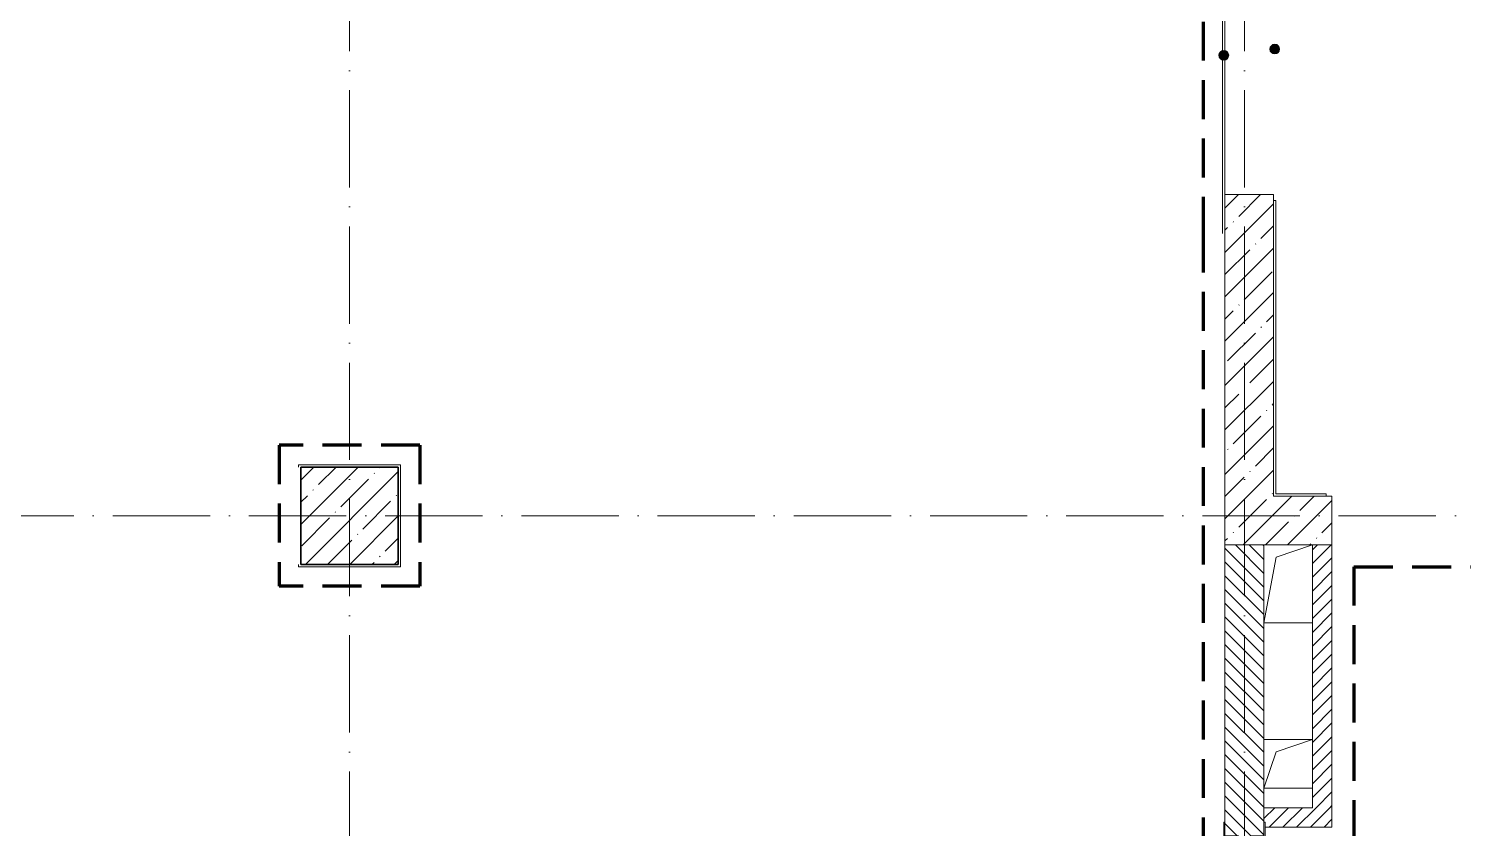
# Model space of a CAD drawing. Header units: millimetres. Extents: x -12989 to 629078, y -109036 to 555275.
# Drawn here: x 481 to 7855, y -62021 to -57913 of the extents above; entities that cross this region are included whole.
import ezdxf

# ---------------------------------------------------------------- set-up
doc = ezdxf.new("R2010")
doc.units = ezdxf.units.MM
for name, pattern in [('01 Штриховая _2 мм_', [300, 200, -100]), ('50_200_ШТРИХ_1Т_ш5_п1_п1_', [700, 500, -100, 0, -100]), ('Штриховая _2 мм - 1 мм_', [300, 200, -100])]:
    doc.linetypes.add(name, pattern=pattern)
for name, color, linetype, lineweight in [('4 -стяжа', 7, 'Continuous', 30), ('Марки стен', 7, 'Continuous', 9), ('Несущие колонны', 7, 'Continuous', 9), ('Несущие колонны-1', 7, 'Continuous', 35), ('Обобщенные модели', 7, 'Continuous', 9), ('Оси-2', 7, '50_200_ШТРИХ_1Т_ш5_п1_п1_', 9), ('Стены-1', 7, 'Continuous', 13), ('Штриховка разреза-1', 7, 'Continuous', 9)]:
    doc.layers.add(name, color=color, linetype=linetype, lineweight=lineweight)
doc.layers.add('СТ-1_1', color=7, linetype='Штриховая _2 мм - 1 мм_', lineweight=90, true_color=0x888888)
doc.layers.add('СТ-1_8', color=7, linetype='01 Штриховая _2 мм_', lineweight=90, true_color=0x5c7384)
doc.layers.get('4 -стяжа').off()
pattern_1 = [(45, (0, 0), (-35.35534, 35.35534), [])]
pattern_2 = [(45, (0, 0), (-114.04925, 114.04925), []), (45, (114.05, 0), (-114.04925, 114.04925), [201.612, -40.322, 3.353, -36.97])]

# ---------------------------------------------------------------- blocks, each defined once
blk = doc.blocks.new('ось2эт')
at = {"layer": 'Оси-2'}
for p, q in [((2129.9, -108435.9), (2129.9, -54635.1)), ((6729.9, -108435.9), (6729.9, -54635.1)), ((-12388.8, -60415.3), (18329.9, -60415.3))]:
    blk.add_line(p, q, dxfattribs=at)
blk = doc.blocks.new('BSC_Колонна _Прямоугольная - 500х500-V6-АИ2_02_План отделки стен 2-го этажа _Часть 2_')
at = {"layer": 'Несущие колонны'}
h = blk.add_hatch(dxfattribs=at)
h.set_pattern_fill('FP_11', color=256, style=0, pattern_type=2)
h.set_pattern_definition([(45, (-12200, -45800), (-114.04925, 114.04925), []), (45, (-12085.95, -45800), (-114.04925, 114.04925), [201.613, -40.323, 3.353, -36.97])])
h.paths.add_polyline_path([(-250, -250), (250, -250), (250, 250), (-250, 250), (-250, -29.2)], flags=0)
at = {"layer": 'Несущие колонны-1'}
for p, q in [((250, 250), (-250, 250)), ((-250, 250), (-250, -250)), ((250, -250), (250, 250)), ((-250, -250), (250, -250))]:
    blk.add_line(p, q, dxfattribs=at)
blk = doc.blocks.new('154_Стойка_СКБ_Уголок - СМ-2480_200-28346303-АИ2_02_План отделки стен 2-го этажа _Часть 2_')
at = {"layer": 'Обобщенные модели'}
for p, q in [((125, 156), (125, 81)), ((200, 156), (125, 156)), ((131, 81), (131, 150)), ((131, 150), (200, 150)), ((200, 150), (200, 156)), ((125, 81), (131, 81)), ((131, 19), (125, 19)), ((125, 19), (125, -56)), ((131, -50), (131, 19)), ((125, -56), (200, -56)), ((200, -50), (131, -50)), ((200, -56), (200, -50))]:
    blk.add_line(p, q, dxfattribs=at)
blk = doc.blocks.new('AR_Отверстие прямоугольное _в плите_ - AR_Отверстие прямоугольное _в плите_-30459204-АИ2_02_План отделки стен 2-го этажа _Часть 2_')
at = {"layer": 'Обобщенные модели'}
for p, q in [((-62.5, 137.5), (125, 200)), ((-125, -200), (-62.5, 137.5)), ((-125, -200), (125, -200))]:
    blk.add_line(p, q, dxfattribs=at)
blk = doc.blocks.new('AR_Отверстие прямоугольное _в плите_ - AR_Отверстие прямоугольное _в плите_-30458064-АИ2_02_План отделки стен 2-го этажа _Часть 2_')
at = {"layer": 'Обобщенные модели'}
for p, q in [((125, 125), (-125, 125)), ((-62.5, 62.5), (125, 125)), ((-125, -125), (-62.5, 62.5)), ((-125, -125), (125, -125))]:
    blk.add_line(p, q, dxfattribs=at)
blk = doc.blocks.new('0125-Р-ОО-Ш2-АР-о_23_10_2024_rvt-1-АИ2_02_План отделки стен 2-го этажа _Часть 2_')
at = {"layer": 'Штриховка разреза-1'}
h = blk.add_hatch(dxfattribs=at)
h.set_pattern_fill('FP_1', color=256, style=0, pattern_type=2)
h.set_pattern_definition(pattern_2)
h.paths.add_polyline_path([(16950, 45650), (16950, 47450), (16700, 47450), (16700, 45650)], flags=0)
h = blk.add_hatch(dxfattribs=at)
h.set_pattern_fill('FP_1', color=256, style=0, pattern_type=2)
h.set_pattern_definition(pattern_2)
h.paths.add_polyline_path([(25400, 45650), (25400, 45900), (18850, 45900), (18850, 45650), (23915, 45650)], flags=0)
h.paths.add_polyline_path([(17250, 45650), (17250, 45900), (16950, 45900), (16950, 45650)], flags=0)
h = blk.add_hatch(dxfattribs=at)
h.set_pattern_fill('FP_2', color=256, style=0, pattern_type=2)
h.set_pattern_definition([(135, (0, 0), (-35.35534, -35.35534), [])])
h.paths.add_polyline_path([(16830, 43200), (16900, 43200), (16900, 43250), (16700, 43250), (16700, 43200), (16769, 43200)], flags=0)
h.paths.add_polyline_path([(16830, 43255), (16900, 43256), (16900, 43280), (16830, 43280), (16830, 44120), (16900, 44120), (16900, 44150), (16860, 44150), (16860, 44145), (16740, 44145), (16740, 44150), (16700, 44150), (16700, 43256), (16769, 43255)], flags=0)
h.paths.add_polyline_path([(16830, 44150), (16831, 44150), (16831, 44156), (16900, 44156), (16900, 45650), (16700, 45650), (16700, 44156), (16769, 44156), (16769, 44150)], flags=0)
h = blk.add_hatch(dxfattribs=at)
h.set_pattern_fill('FP_92', color=256, style=0, pattern_type=2)
h.set_pattern_definition(pattern_1)
h.paths.add_polyline_path([(17250, 44300), (17250, 45650), (17150, 45650), (17150, 44300)], flags=0)
h = blk.add_hatch(dxfattribs=at)
h.set_pattern_fill('FP_92', color=256, style=0, pattern_type=2)
h.set_pattern_definition(pattern_1)
h.paths.add_polyline_path([(17250, 44200), (17250, 44300), (16900, 44300), (16900, 44225), (16906, 44225), (16906, 44200)], flags=0)
at = {"layer": 'Стены-1'}
for p, q in [((16700, 47450), (16700, 45650)), ((16950, 47450), (16700, 47450)), ((16950, 45900), (16950, 47450)), ((17250, 45900), (16950, 45900)), ((17250, 45650), (17250, 45900)), ((16700, 45650), (16700, 44225)), ((16900, 45650), (16700, 45650)), ((16700, 45650), (16950, 45650)), ((16900, 44225), (16900, 45650)), ((16950, 45650), (17250, 45650)), ((17150, 45650), (17150, 44300)), ((17250, 45650), (17150, 45650)), ((17250, 44300), (17250, 45650)), ((17150, 44300), (16900, 44300)), ((16900, 44300), (16900, 44225)), ((17250, 44200), (17250, 44300)), ((16906, 44200), (17250, 44200))]:
    blk.add_line(p, q, dxfattribs=at)
for name, p in [('BSC_Колонна _Прямоугольная - 500х500-V6-АИ2_02_План отделки стен 2-го этажа _Часть 2_', (12200, 45800)), ('AR_Отверстие прямоугольное _в плите_ - AR_Отверстие прямоугольное _в плите_-30459204-АИ2_02_План отделки стен 2-го этажа _Часть 2_', (17025, 45450)), ('AR_Отверстие прямоугольное _в плите_ - AR_Отверстие прямоугольное _в плите_-30458064-АИ2_02_План отделки стен 2-го этажа _Часть 2_', (17025, 44525))]:
    blk.add_blockref(name, p)
at = {"rotation": 90.00000000000071}
blk.add_blockref('154_Стойка_СКБ_Уголок - СМ-2480_200-28346303-АИ2_02_План отделки стен 2-го этажа _Часть 2_', (16850, 44025), dxfattribs=at)
blk = doc.blocks.new('2ч2эт')
at = {"layer": 'Марки стен'}
h = blk.add_hatch(color=256, dxfattribs=at)
edge = h.paths.add_edge_path(flags=0)
edge.add_arc((6623.9, -58049.7), 25, 0, 360)
h = blk.add_hatch(color=256, dxfattribs=at)
edge = h.paths.add_edge_path(flags=0)
edge.add_arc((6885.9, -58018), 25, 0, 360)
for centre in [(6623.9, -58049.7), (6885.9, -58018)]:
    blk.add_circle(centre, 25, dxfattribs=at)
at = {"layer": 'СТ-1_1'}
for p, q in [((6517.9, -58965.3), (6517.9, -63003.3)), ((2491.9, -60053.3), (1767.9, -60053.3)), ((1767.9, -60053.3), (1767.9, -60777.3)), ((2491.9, -60053.3), (2491.9, -60777.3)), ((7291.9, -60677.3), (7291.9, -62127.3)), ((7291.9, -60677.3), (9079.9, -60677.3)), ((2491.9, -60777.3), (1767.9, -60777.3))]:
    blk.add_line(p, q, dxfattribs=at)
at = {"layer": 'СТ-1_8'}
blk.add_line((6517.9, -57277.3), (6517.9, -58965.3), dxfattribs=at)
at = {"layer": 'Стены-1'}
for p, q in [((6617.9, -57177.3), (6617.9, -58965.3)), ((6629.9, -58965.3), (6629.9, -57165.3)), ((6879.9, -58795.3), (6879.9, -60315.3)), ((6891.9, -58795.3), (6879.9, -58795.3)), ((6891.9, -60303.3), (6891.9, -58795.3)), ((2391.9, -60153.3), (1867.9, -60153.3)), ((1867.9, -60153.3), (1867.9, -60165.3)), ((2391.9, -60677.3), (2391.9, -60153.3)), ((6879.9, -60315.3), (7149.9, -60315.3)), ((7149.9, -60303.3), (6891.9, -60303.3)), ((7149.9, -60315.3), (7149.9, -60303.3)), ((1867.9, -60665.3), (1867.9, -60677.3)), ((1867.9, -60677.3), (2391.9, -60677.3))]:
    blk.add_line(p, q, dxfattribs=at)
blk.add_blockref('0125-Р-ОО-Ш2-АР-о_23_10_2024_rvt-1-АИ2_02_План отделки стен 2-го этажа _Часть 2_', (-10070.1, -106215.3))

msp = doc.modelspace()

# ---------------------------------------------------------------- block references
at = {"layer": '4 -стяжа'}
for name in ['ось2эт', '2ч2эт']:
    msp.add_blockref(name, (0, 0), dxfattribs=at)

doc.saveas('drawing.dxf')
